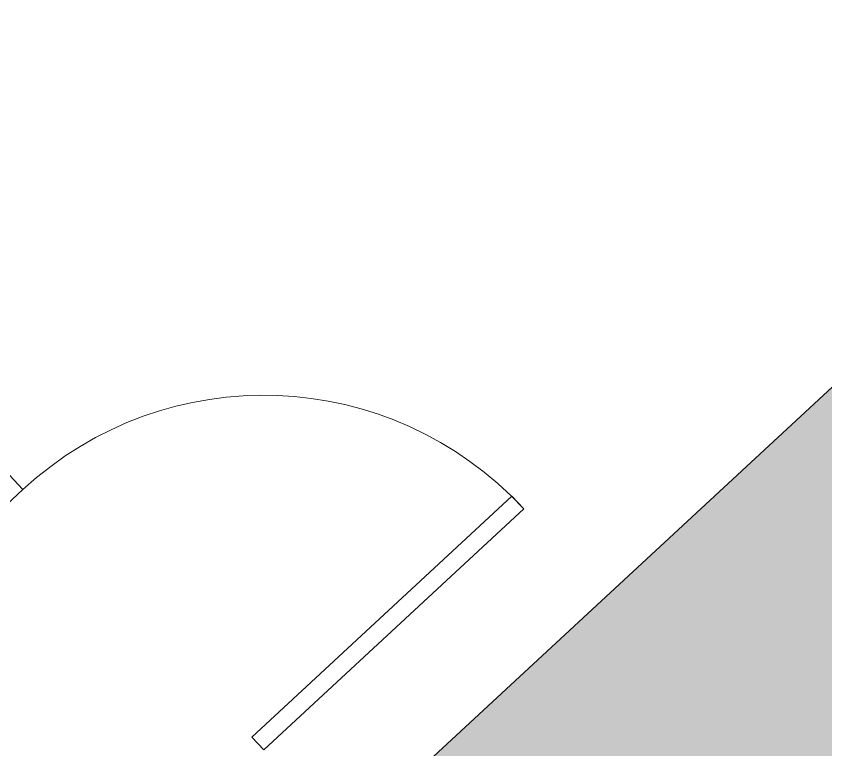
# Model space of a CAD drawing. Header units: centimetres. Extents: x 139057 to 200038, y 34824 to 80516.
# Drawn here: x 165552.8 to 165758.3, y 48830.8 to 49017 of the extents above; entities that cross this region are included whole.
import ezdxf

# ---------------------------------------------------------------- set-up
doc = ezdxf.new("R2010")
doc.units = ezdxf.units.CM
doc.header["$LTSCALE"] = 100
doc.layers.get('0').update_dxf_attribs({"lineweight": 0})
doc.layers.add('410_STRUTTURE_001-AM_0', color=7, linetype='Continuous', lineweight=0)
doc.layers.add('441_SERRAMENTI_001-AM_0', color=1, linetype='Continuous', lineweight=0)
doc.layers.add('_retini_strutture', color=7, linetype='Continuous')

# ---------------------------------------------------------------- blocks, each defined once
blk = doc.blocks.new('B-CORE-P1$0$leafmet')
at = {"color": 0}
blk.add_lwpolyline([(0, 0), (44, 0), (44, 1), (0, 1)], close=True, dxfattribs=at)

msp = doc.modelspace()

# ---------------------------------------------------------------- hatches: boundary and pattern name
at = {"layer": '_retini_strutture'}
msp.add_hatch(color=256, dxfattribs=at).paths.add_polyline_path([(164587.38, 48773.43), (164643.52, 48825.42), (164616.34, 48854.77), (164565.17, 48807.38, -0.006678), (164462.65, 48969.66), (164429.38, 48947.41, 0.043137), (165169.12, 47946.49), (165240.89, 48012.98), (165213.72, 48042.32), (165175.2, 48006.64), (165042.67, 48149.71), (165886.45, 48931.12), (166032.55, 48773.36), (166061.93, 48800.57), (165861.49, 49017.02), (165588.54, 48764.25), (165408.49, 48958.68), (165445.17, 48992.67), (165424.79, 49014.67), (165347.75, 48943.32), (165368.12, 48921.32), (165379.13, 48931.51), (165559.2, 48737.07), (164995.18, 48214.74), (164995.19, 48214.73, -0.009256), (164832.04, 48424.87), (165265.41, 48826.18), (165245.03, 48848.19), (164814.05, 48449.07, -0.013769)])

# ---------------------------------------------------------------- linework, layer by layer
at = {"layer": '410_STRUTTURE_001-AM_0', "elevation": 0}
msp.add_lwpolyline([(165042.5, 48149.46), (165479.07, 48553.73), (165625.15, 48395.98), (165639.82, 48409.57), (165493.75, 48567.32), (165886.29, 48930.82), (166032.37, 48773.07), (166061.72, 48800.25), (165861.28, 49016.7), (165588.52, 48764.11), (165408.46, 48958.55), (165445.15, 48992.52), (165424.77, 49014.54), (165347.72, 48943.2), (165368.11, 48921.18), (165379.12, 48931.37), (165559.17, 48736.94), (164994.99, 48214.5, -0.009254)], format="xyb", dxfattribs=at)
at = {"layer": '441_SERRAMENTI_001-AM_0', "elevation": 0}
msp.add_lwpolyline([(165554.45, 48896.85), (165551.05, 48900.52), (165540.05, 48890.32), (165543.45, 48886.65)], close=True, dxfattribs=at)
at = {"layer": '441_SERRAMENTI_001-AM_0'}
msp.add_arc((165615.6, 48830.81, 0), 90, 42.8003, 132.8003, dxfattribs=at)

# ---------------------------------------------------------------- block references
at = {"layer": '441_SERRAMENTI_001-AM_0', "xscale": 0.1, "yscale": 89.99999999981536, "zscale": 0.1, "rotation": 312.8003147290237}
msp.add_blockref('B-CORE-P1$0$leafmet', (165612.61, 48834.04, 0.1), dxfattribs=at)

doc.saveas('drawing.dxf')
